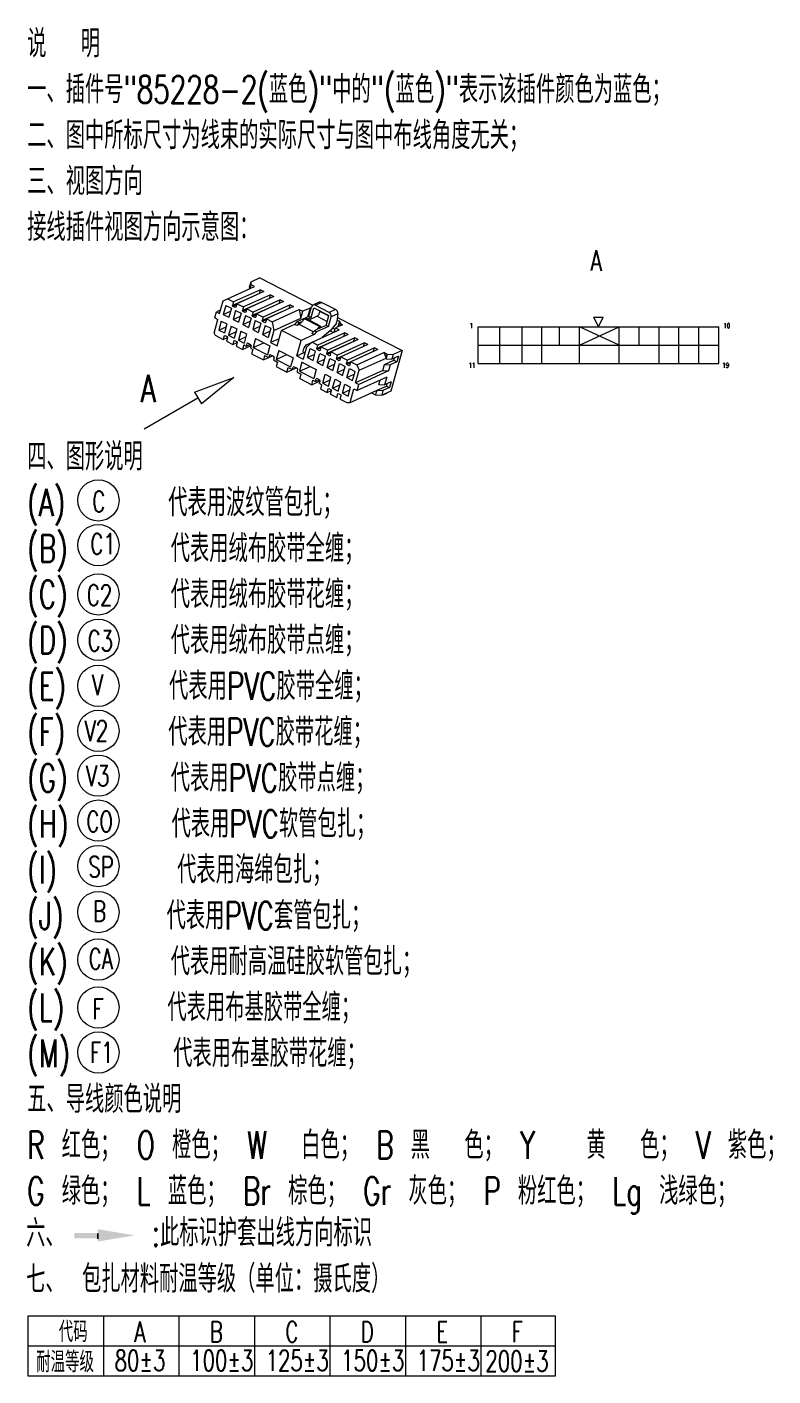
# Model space of a CAD drawing. Header units: millimetres. Extents: x 1000 to 2189, y 35 to 886.
# Drawn here: x 1746.7 to 1855.1, y 398.2 to 594.2 of the extents above; entities that cross this region are included whole.
import ezdxf

# ---------------------------------------------------------------- set-up
doc = ezdxf.new("R2010")
doc.units = ezdxf.units.MM
doc.layers.add('0Filament', color=7, linetype='Continuous', lineweight=20)
doc.styles.add('HZ', font='txt', dxfattribs={"width": 0.7, "height": 4, "bigfont": 'HZTXT'})

msp = doc.modelspace()

# ---------------------------------------------------------------- hatches: boundary and pattern name
at = {"layer": '0Filament', "lineweight": 5}
msp.add_hatch(color=7, dxfattribs=at).paths.add_polyline_path([(1757.01, 418.952), (1753.604, 418.952), (1753.604, 418.176), (1757.01, 418.176)])

# ---------------------------------------------------------------- linework, layer by layer
at = {"layer": '0Filament', "color": 7, "lineweight": 5, "ltscale": 0.034189}
for p, q in [((1779.259, 557.11), (1779.073, 556.452)), ((1778.236, 547.986), (1778.05, 547.328)), ((1779.542, 547.319), (1779.357, 546.661)), ((1781.257, 546.443), (1781.072, 545.785)), ((1783.135, 545.484), (1782.95, 544.826)), ((1798.902, 545.959), (1799.088, 546.617)), ((1799.917, 546.561), (1799.732, 545.902)), ((1784.501, 544.034), (1784.687, 544.692)), ((1786.379, 543.075), (1786.565, 543.733)), ((1788.094, 542.199), (1788.279, 542.857)), ((1789.4, 541.532), (1789.586, 542.19)), ((1798.446, 541.339), (1798.261, 540.681))]:
    msp.add_line(p, q, dxfattribs=at)
at = {"layer": '0Filament', "color": 7, "lineweight": 5, "ltscale": 0.027351}
for p, q in [((1779.142, 556.165), (1779.291, 556.692)), ((1780.51, 555.467), (1780.658, 555.993)), ((1776.746, 554.218), (1776.598, 553.691)), ((1777.236, 553.967), (1777.088, 553.441)), ((1778.665, 553.238), (1778.517, 552.711)), ((1779.604, 552.758), (1779.456, 552.232)), ((1783.368, 554.007), (1783.516, 554.534)), ((1784.797, 553.277), (1784.945, 553.804)), ((1781.033, 552.028), (1780.885, 551.502)), ((1781.523, 551.778), (1781.374, 551.252)), ((1775.361, 549.303), (1775.213, 548.777)), ((1792.758, 549.212), (1792.907, 549.738)), ((1776.79, 548.574), (1776.642, 548.047)), ((1777.28, 548.323), (1777.132, 547.797)), ((1788.846, 547.436), (1788.994, 547.963)), ((1790.275, 546.707), (1790.423, 547.233)), ((1790.765, 546.456), (1790.913, 546.983)), ((1795.616, 547.752), (1795.764, 548.279)), ((1797.045, 547.023), (1797.193, 547.549)), ((1791.704, 545.977), (1791.852, 546.503)), ((1792.194, 545.727), (1792.342, 546.253)), ((1793.133, 545.247), (1793.281, 545.774)), ((1793.623, 544.997), (1793.771, 545.523)), ((1798.903, 546.074), (1799.051, 546.601)), ((1790.809, 540.812), (1790.957, 541.339)), ((1791.748, 540.333), (1791.896, 540.859)), ((1792.238, 540.083), (1792.386, 540.609))]:
    msp.add_line(p, q, dxfattribs=at)
at = {"layer": '0Filament', "color": 7, "lineweight": 5, "ltscale": 0.071605}
for p, q in [((1780.563, 557.702), (1779.259, 557.11)), ((1801.222, 547.152), (1799.917, 546.561)), ((1799.565, 541.273), (1798.261, 540.681))]:
    msp.add_line(p, q, dxfattribs=at)
at = {"layer": '0Filament', "color": 7, "lineweight": 5, "ltscale": 0.020395}
msp.add_line((1779.327, 556.708), (1779.259, 557.11), dxfattribs=at)
at = {"layer": '0Filament', "color": 7, "lineweight": 5, "ltscale": 0.002009}
for p, q in [((1779.327, 556.708), (1779.291, 556.692)), ((1799.088, 546.617), (1799.051, 546.601))]:
    msp.add_line(p, q, dxfattribs=at)
at = {"layer": '0Filament', "color": 7, "lineweight": 5, "ltscale": 0.027506}
for p, q in [((1779.78, 556.441), (1779.291, 556.692)), ((1780.658, 555.993), (1781.148, 555.743)), ((1782.087, 555.263), (1782.577, 555.013)), ((1783.516, 554.534), (1784.006, 554.284)), ((1784.945, 553.804), (1785.435, 553.554)), ((1793.396, 549.488), (1792.907, 549.738)), ((1794.825, 548.758), (1794.335, 549.009)), ((1797.683, 547.299), (1797.193, 547.549)), ((1799.051, 546.601), (1798.561, 546.851))]:
    msp.add_line(p, q, dxfattribs=at)
at = {"layer": '0Filament', "color": 7, "lineweight": 5, "ltscale": 0.43274}
for p, q in [((1780.563, 557.702), (1788.271, 553.766)), ((1829.053, 551.996), (1830.437, 551.996)), ((1829.053, 551.996), (1829.745, 550.612)), ((1829.745, 550.612), (1830.437, 551.996)), ((1812.261, 545.271), (1812.261, 550.612)), ((1812.261, 550.612), (1847.23, 550.612)), ((1815.41, 545.271), (1815.41, 550.612)), ((1818.688, 545.271), (1818.688, 550.612)), ((1821.517, 545.271), (1821.517, 550.612)), ((1824.088, 547.941), (1824.088, 550.612)), ((1826.981, 545.271), (1826.981, 550.612)), ((1832.766, 547.941), (1826.981, 550.612)), ((1826.981, 547.941), (1832.766, 550.612)), ((1832.766, 545.271), (1832.766, 550.612)), ((1835.659, 547.941), (1835.659, 550.612)), ((1838.552, 545.271), (1838.552, 550.612)), ((1841.445, 545.271), (1841.445, 550.612)), ((1844.337, 545.271), (1844.337, 550.612)), ((1847.23, 545.271), (1847.23, 550.612)), ((1812.261, 547.941), (1847.23, 547.941)), ((1812.261, 545.271), (1847.23, 545.271))]:
    msp.add_line(p, q, dxfattribs=at)
at = {"layer": '0Filament', "color": 7, "lineweight": 5, "ltscale": 0.214814}
for p, q in [((1775.23, 554.389), (1779.142, 556.165)), ((1775.868, 554.666), (1779.78, 556.441)), ((1781.939, 554.737), (1778.027, 552.961)), ((1783.516, 554.534), (1779.604, 552.758)), ((1784.006, 554.284), (1780.094, 552.508)), ((1782.36, 551.351), (1786.272, 553.126)), ((1788.157, 548.39), (1792.07, 550.166)), ((1794.335, 549.009), (1790.423, 547.233)), ((1794.187, 548.482), (1790.275, 546.707)), ((1794.825, 548.758), (1790.913, 546.983)), ((1795.764, 548.279), (1791.852, 546.503)), ((1794.649, 545.075), (1798.561, 546.851)), ((1793.668, 539.604), (1797.58, 541.379))]:
    msp.add_line(p, q, dxfattribs=at)
at = {"layer": '0Filament', "color": 7, "lineweight": 5, "ltscale": 0.034777}
for p, q in [((1775.23, 554.389), (1775.868, 554.666)), ((1779.142, 556.165), (1779.78, 556.441))]:
    msp.add_line(p, q, dxfattribs=at)
at = {"layer": '0Filament', "color": 7, "lineweight": 5, "ltscale": 0.049281}
msp.add_line((1775.868, 554.666), (1776.746, 554.218), dxfattribs=at)
at = {"layer": '0Filament', "color": 7, "lineweight": 5, "ltscale": 0.214816}
for p, q in [((1780.51, 555.467), (1776.598, 553.691)), ((1780.658, 555.993), (1776.746, 554.218)), ((1781.148, 555.743), (1777.236, 553.967)), ((1782.087, 555.263), (1778.175, 553.488)), ((1782.577, 555.013), (1778.665, 553.238)), ((1783.368, 554.007), (1779.456, 552.232)), ((1784.797, 553.277), (1780.885, 551.502)), ((1784.945, 553.804), (1781.033, 552.028)), ((1785.435, 553.554), (1781.523, 551.778)), ((1782.612, 550.092), (1786.524, 551.867)), ((1792.758, 549.212), (1788.846, 547.436)), ((1792.907, 549.738), (1788.994, 547.963)), ((1795.616, 547.752), (1791.704, 545.977)), ((1796.254, 548.029), (1792.342, 546.253)), ((1797.045, 547.023), (1793.133, 545.247)), ((1797.193, 547.549), (1793.281, 545.774)), ((1797.683, 547.299), (1793.771, 545.523)), ((1794.99, 544.298), (1798.903, 546.074))]:
    msp.add_line(p, q, dxfattribs=at)
at = {"layer": '0Filament', "color": 7, "lineweight": 5, "ltscale": 0.014991}
msp.add_line((1779.124, 556.157), (1779.073, 556.452), dxfattribs=at)
at = {"layer": '0Filament', "color": 7, "lineweight": 5, "ltscale": 0.000609419}
for p, q in [((1780.51, 555.467), (1780.515, 555.455)), ((1797.05, 547.011), (1797.045, 547.023))]:
    msp.add_line(p, q, dxfattribs=at)
at = {"layer": '0Filament', "color": 7, "lineweight": 5, "ltscale": 0.027352}
for p, q in [((1781.939, 554.737), (1782.087, 555.263)), ((1778.175, 553.488), (1778.027, 552.961)), ((1780.094, 552.508), (1779.946, 551.981)), ((1775.851, 549.053), (1775.703, 548.527)), ((1794.187, 548.482), (1794.335, 549.009)), ((1789.336, 547.186), (1789.484, 547.713)), ((1790.319, 541.063), (1790.467, 541.589))]:
    msp.add_line(p, q, dxfattribs=at)
at = {"layer": '0Filament', "color": 7, "lineweight": 5, "ltscale": 0.000608721}
for p, q in [((1781.939, 554.737), (1781.944, 554.726)), ((1792.763, 549.201), (1792.758, 549.212)), ((1794.192, 548.471), (1794.187, 548.482))]:
    msp.add_line(p, q, dxfattribs=at)
at = {"layer": '0Filament', "color": 7, "lineweight": 5, "ltscale": 0.045585}
for p, q in [((1774.014, 551.898), (1774.262, 552.776)), ((1798.42, 544.248), (1798.667, 545.125)), ((1799.497, 545.069), (1799.25, 544.191)), ((1794.673, 541.349), (1794.92, 542.226))]:
    msp.add_line(p, q, dxfattribs=at)
at = {"layer": '0Filament', "color": 7, "lineweight": 5, "ltscale": 0.032344}
msp.add_line((1774.851, 553.043), (1774.262, 552.776), dxfattribs=at)
at = {"layer": '0Filament', "color": 7, "lineweight": 5, "ltscale": 0.025213}
for p, q in [((1774.262, 552.776), (1774.711, 552.547)), ((1774.014, 551.898), (1774.463, 551.669)), ((1794.224, 541.578), (1794.673, 541.349)), ((1798.962, 542.007), (1799.411, 541.777))]:
    msp.add_line(p, q, dxfattribs=at)
at = {"layer": '0Filament', "color": 7, "lineweight": 5, "ltscale": 0.09573}
msp.add_line((1774.711, 552.547), (1775.23, 554.389), dxfattribs=at)
at = {"layer": '0Filament', "color": 7, "lineweight": 5, "ltscale": 0.068379}
for p, q in [((1775.602, 553.722), (1775.231, 552.406)), ((1774.959, 551.441), (1774.589, 550.125)), ((1777.848, 552.576), (1777.477, 551.259)), ((1778.46, 552.263), (1778.089, 550.947)), ((1780.706, 551.116), (1780.335, 549.8)), ((1777.205, 550.294), (1776.834, 548.978)), ((1782.023, 547.834), (1781.652, 546.518)), ((1783.309, 547.177), (1782.938, 545.861)), ((1787.48, 546.151), (1787.851, 547.468)), ((1785.391, 546.114), (1785.02, 544.798)), ((1786.677, 545.457), (1786.306, 544.141)), ((1789.725, 545.005), (1790.096, 546.321)), ((1790.338, 544.692), (1790.709, 546.008)), ((1791.767, 543.962), (1792.138, 545.278)), ((1791.124, 541.681), (1791.495, 542.997)), ((1792.583, 543.545), (1792.954, 544.861)), ((1793.369, 540.534), (1793.74, 541.85))]:
    msp.add_line(p, q, dxfattribs=at)
at = {"layer": '0Filament', "color": 7, "lineweight": 5, "ltscale": 0.058808}
for p, q in [((1775.231, 552.406), (1776.303, 552.892)), ((1776.66, 551.676), (1777.731, 552.163)), ((1776.018, 549.395), (1777.089, 549.881)), ((1777.446, 548.665), (1778.517, 549.151)), ((1779.518, 550.217), (1780.589, 550.703)), ((1780.947, 549.487), (1782.018, 549.973)), ((1787.48, 546.151), (1788.551, 546.637)), ((1791.767, 543.962), (1792.838, 544.448)), ((1792.553, 540.951), (1793.624, 541.437))]:
    msp.add_line(p, q, dxfattribs=at)
at = {"layer": '0Filament', "color": 7, "lineweight": 5, "ltscale": 0.045844}
for p, q in [((1775.602, 553.722), (1776.419, 553.305)), ((1776.66, 551.676), (1777.477, 551.259)), ((1781.318, 550.804), (1782.135, 550.387)), ((1777.817, 549.981), (1778.634, 549.564)), ((1780.947, 549.487), (1781.764, 549.07)), ((1777.446, 548.665), (1778.263, 548.248)), ((1787.851, 547.468), (1788.667, 547.051)), ((1788.909, 545.422), (1789.725, 545.005)), ((1790.709, 546.008), (1791.525, 545.591)), ((1792.138, 545.278), (1792.954, 544.861)), ((1790.066, 543.727), (1790.882, 543.31)), ((1791.767, 543.962), (1792.583, 543.545)), ((1793.196, 543.232), (1794.012, 542.815)), ((1793.567, 544.549), (1794.383, 544.132)), ((1789.695, 542.41), (1790.511, 541.993))]:
    msp.add_line(p, q, dxfattribs=at)
at = {"layer": '0Filament', "color": 7, "lineweight": 5, "ltscale": 0.068378}
for p, q in [((1776.419, 553.305), (1776.048, 551.989)), ((1777.031, 552.993), (1776.66, 551.676)), ((1775.776, 551.024), (1775.405, 549.708)), ((1779.277, 551.846), (1778.906, 550.53)), ((1779.889, 551.533), (1779.518, 550.217)), ((1781.318, 550.804), (1780.947, 549.487)), ((1776.388, 550.711), (1776.018, 549.395)), ((1777.817, 549.981), (1777.446, 548.665)), ((1778.634, 549.564), (1778.263, 548.248)), ((1779.94, 548.897), (1779.57, 547.581)), ((1782.135, 550.387), (1781.764, 549.07)), ((1788.296, 545.734), (1788.667, 547.051)), ((1788.909, 545.422), (1789.28, 546.738)), ((1791.154, 544.275), (1791.525, 545.591)), ((1788.759, 544.394), (1788.388, 543.077)), ((1789.695, 542.41), (1790.066, 543.727)), ((1790.511, 541.993), (1790.882, 543.31)), ((1793.196, 543.232), (1793.567, 544.549)), ((1794.012, 542.815), (1794.383, 544.132)), ((1791.94, 541.264), (1792.311, 542.58)), ((1792.553, 540.951), (1792.924, 542.267))]:
    msp.add_line(p, q, dxfattribs=at)
at = {"layer": '0Filament', "color": 7, "lineweight": 5, "ltscale": 0.007071}
for p, q in [((1776.655, 553.562), (1776.598, 553.691)), ((1779.512, 552.102), (1779.456, 552.232)), ((1780.941, 551.372), (1780.885, 551.502)), ((1777.223, 548.453), (1777.28, 548.323)), ((1779.298, 547.859), (1779.241, 547.989)), ((1788.903, 547.307), (1788.846, 547.436)), ((1782.646, 546.15), (1782.589, 546.279)), ((1790.332, 546.577), (1790.275, 546.707)), ((1791.761, 545.847), (1791.704, 545.977)), ((1793.19, 545.118), (1793.133, 545.247)), ((1786.075, 544.398), (1786.018, 544.528)), ((1790.9, 541.468), (1790.957, 541.339))]:
    msp.add_line(p, q, dxfattribs=at)
at = {"layer": '0Filament', "color": 7, "lineweight": 5, "ltscale": 0.029403}
for p, q in [((1777.19, 553.805), (1776.655, 553.562)), ((1781.477, 551.615), (1780.941, 551.372))]:
    msp.add_line(p, q, dxfattribs=at)
at = {"layer": '0Filament', "color": 7, "lineweight": 5, "ltscale": 0.018336}
for p, q in [((1776.981, 553.395), (1776.655, 553.562)), ((1781.268, 551.206), (1780.941, 551.372)), ((1786.273, 551.164), (1785.946, 551.331)), ((1787.994, 551.946), (1787.668, 552.113))]:
    msp.add_line(p, q, dxfattribs=at)
at = {"layer": '0Filament', "color": 7, "lineweight": 5, "ltscale": 0.005882}
for p, q in [((1777.088, 553.443), (1776.981, 553.395)), ((1779.946, 551.984), (1779.839, 551.935)), ((1792.195, 545.729), (1792.087, 545.681))]:
    msp.add_line(p, q, dxfattribs=at)
at = {"layer": '0Filament', "color": 7, "lineweight": 5, "ltscale": 0.005796}
for p, q in [((1777.088, 553.441), (1776.981, 553.395)), ((1778.517, 552.711), (1778.41, 552.665)), ((1779.946, 551.981), (1779.839, 551.935)), ((1781.374, 551.252), (1781.268, 551.206)), ((1775.361, 549.303), (1775.468, 549.349)), ((1776.79, 548.574), (1776.897, 548.62)), ((1778.792, 548.218), (1778.685, 548.172)), ((1789.336, 547.186), (1789.229, 547.14)), ((1782.058, 546.55), (1781.951, 546.504)), ((1790.765, 546.456), (1790.658, 546.41)), ((1792.194, 545.727), (1792.087, 545.681)), ((1785.487, 544.799), (1785.381, 544.753)), ((1788.835, 543.089), (1788.729, 543.043)), ((1790.467, 541.589), (1790.574, 541.635)), ((1791.896, 540.859), (1792.003, 540.905))]:
    msp.add_line(p, q, dxfattribs=at)
at = {"layer": '0Filament', "color": 7, "lineweight": 5, "ltscale": 0.045843}
for p, q in [((1777.031, 552.993), (1777.848, 552.576)), ((1778.089, 550.947), (1778.906, 550.53)), ((1779.889, 551.533), (1780.706, 551.116)), ((1774.589, 550.125), (1775.405, 549.708)), ((1776.388, 550.711), (1777.205, 550.294)), ((1787.48, 546.151), (1788.296, 545.734)), ((1789.28, 546.738), (1790.096, 546.321)), ((1790.338, 544.692), (1791.154, 544.275)), ((1791.124, 541.681), (1791.94, 541.264)), ((1792.924, 542.267), (1793.74, 541.85))]:
    msp.add_line(p, q, dxfattribs=at)
at = {"layer": '0Filament', "color": 7, "lineweight": 5, "ltscale": 0.052719}
for p, q in [((1777.236, 553.967), (1778.175, 553.488)), ((1780.094, 552.508), (1781.033, 552.028)), ((1782.112, 548.315), (1783.051, 547.836)), ((1790.913, 546.983), (1791.852, 546.503)), ((1792.342, 546.253), (1793.281, 545.774)), ((1790.809, 540.812), (1791.748, 540.333)), ((1792.238, 540.083), (1793.177, 539.603))]:
    msp.add_line(p, q, dxfattribs=at)
at = {"layer": '0Filament', "color": 7, "lineweight": 5, "ltscale": 0.00707}
for p, q in [((1778.084, 552.832), (1778.027, 552.961)), ((1775.794, 549.183), (1775.851, 549.053)), ((1789.341, 542.73), (1789.284, 542.86)), ((1792.329, 540.739), (1792.386, 540.609))]:
    msp.add_line(p, q, dxfattribs=at)
at = {"layer": '0Filament', "color": 7, "lineweight": 5, "ltscale": 0.029405}
for p, q in [((1778.619, 553.075), (1778.084, 552.832)), ((1780.048, 552.345), (1779.512, 552.102)), ((1789.438, 547.55), (1788.903, 547.307)), ((1790.867, 546.82), (1790.332, 546.577)), ((1792.296, 546.09), (1791.761, 545.847)), ((1793.725, 545.361), (1793.19, 545.118))]:
    msp.add_line(p, q, dxfattribs=at)
at = {"layer": '0Filament', "color": 7, "lineweight": 5, "ltscale": 0.018338}
for p, q in [((1778.41, 552.665), (1778.084, 552.832)), ((1779.839, 551.935), (1779.512, 552.102)), ((1785.928, 550.778), (1785.601, 550.945)), ((1790.526, 550.653), (1790.199, 550.82)), ((1792.255, 551.077), (1792.582, 550.91)), ((1775.468, 549.349), (1775.794, 549.183)), ((1788.459, 549.486), (1788.132, 549.652)), ((1788.804, 549.872), (1788.478, 550.039)), ((1776.897, 548.62), (1777.223, 548.453)), ((1789.229, 547.14), (1788.903, 547.307)), ((1790.658, 546.41), (1790.332, 546.577)), ((1792.087, 545.681), (1791.761, 545.847)), ((1793.516, 544.951), (1793.19, 545.118)), ((1790.574, 541.635), (1790.9, 541.468)), ((1792.003, 540.905), (1792.329, 540.739))]:
    msp.add_line(p, q, dxfattribs=at)
at = {"layer": '0Filament', "color": 7, "lineweight": 5, "ltscale": 0.00588}
for p, q in [((1778.517, 552.714), (1778.41, 552.665)), ((1789.337, 547.189), (1789.229, 547.14)), ((1790.766, 546.459), (1790.658, 546.41)), ((1793.623, 544.999), (1793.516, 544.951))]:
    msp.add_line(p, q, dxfattribs=at)
at = {"layer": '0Filament', "color": 7, "lineweight": 5, "ltscale": 0.052721}
for p, q in [((1778.665, 553.238), (1779.604, 552.758)), ((1789.484, 547.713), (1790.423, 547.233)), ((1785.909, 546.376), (1786.848, 545.897))]:
    msp.add_line(p, q, dxfattribs=at)
at = {"layer": '0Filament', "color": 7, "lineweight": 5, "ltscale": 0.000608106}
for p, q in [((1783.368, 554.007), (1783.373, 553.996)), ((1795.621, 547.741), (1795.616, 547.752))]:
    msp.add_line(p, q, dxfattribs=at)
at = {"layer": '0Filament', "color": 7, "lineweight": 5, "ltscale": 0.000608805}
msp.add_line((1784.797, 553.277), (1784.802, 553.266), dxfattribs=at)
at = {"layer": '0Filament', "color": 7, "lineweight": 5, "ltscale": 0.064202}
for p, q in [((1786.272, 553.126), (1786.524, 551.867)), ((1782.36, 551.351), (1782.612, 550.092))]:
    msp.add_line(p, q, dxfattribs=at)
at = {"layer": '0Filament', "color": 7, "lineweight": 5, "ltscale": 0.029798}
for p, q in [((1786.272, 553.126), (1786.803, 552.855)), ((1791.539, 550.437), (1792.07, 550.166)), ((1782.589, 546.279), (1782.058, 546.55)), ((1786.018, 544.528), (1785.487, 544.799))]:
    msp.add_line(p, q, dxfattribs=at)
at = {"layer": '0Filament', "color": 7, "lineweight": 5, "ltscale": 0.051322}
msp.add_line((1786.524, 551.867), (1786.803, 552.855), dxfattribs=at)
at = {"layer": '0Filament', "color": 7, "lineweight": 5, "ltscale": 0.057285}
for p, q in [((1787.846, 553.329), (1786.803, 552.855)), ((1792.582, 550.91), (1791.539, 550.437))]:
    msp.add_line(p, q, dxfattribs=at)
at = {"layer": '0Filament', "color": 7, "lineweight": 5, "ltscale": 0.067625}
msp.add_line((1787.846, 553.329), (1787.479, 552.027), dxfattribs=at)
at = {"layer": '0Filament', "color": 7, "lineweight": 5, "ltscale": 0.072937}
for p, q in [((1787.668, 552.113), (1788.063, 553.517)), ((1790.526, 550.653), (1790.921, 552.057))]:
    msp.add_line(p, q, dxfattribs=at)
at = {"layer": '0Filament', "color": 7, "lineweight": 5, "ltscale": 0.008064}
msp.add_line((1787.846, 553.329), (1787.99, 553.255), dxfattribs=at)
at = {"layer": '0Filament', "color": 7, "lineweight": 5, "ltscale": 0.074706}
for p, q in [((1787.994, 551.946), (1788.399, 553.384)), ((1790.199, 550.82), (1790.604, 552.258))]:
    msp.add_line(p, q, dxfattribs=at)
at = {"layer": '0Filament', "color": 7, "lineweight": 5, "ltscale": 0.051281}
msp.add_line((1789.199, 554.187), (1788.265, 553.763), dxfattribs=at)
at = {"layer": '0Filament', "color": 7, "lineweight": 5, "ltscale": 0.123776}
for p, q in [((1788.399, 553.384), (1790.604, 552.258)), ((1789.242, 550.654), (1787.038, 551.779)), ((1789.373, 550.713), (1787.168, 551.839))]:
    msp.add_line(p, q, dxfattribs=at)
at = {"layer": '0Filament', "color": 7, "lineweight": 5, "ltscale": 0.050123}
for p, q in [((1788.595, 553.747), (1789.508, 554.161)), ((1791.549, 553.119), (1790.637, 552.704))]:
    msp.add_line(p, q, dxfattribs=at)
at = {"layer": '0Filament', "color": 7, "lineweight": 5, "ltscale": 0.114608}
for p, q in [((1790.637, 552.704), (1788.595, 553.747)), ((1791.549, 553.119), (1789.508, 554.161))]:
    msp.add_line(p, q, dxfattribs=at)
at = {"layer": '0Filament', "color": 7, "lineweight": 5, "ltscale": 0.013681}
msp.add_line((1789.259, 552.945), (1789.223, 552.674), dxfattribs=at)
at = {"layer": '0Filament', "color": 7, "lineweight": 5, "ltscale": 0.074931}
msp.add_line((1789.248, 552.864), (1790.583, 552.183), dxfattribs=at)
at = {"layer": '0Filament', "color": 7, "lineweight": 5, "ltscale": 0.102568}
msp.add_line((1773.907, 549.695), (1774.463, 551.669), dxfattribs=at)
at = {"layer": '0Filament', "color": 7, "lineweight": 5, "ltscale": 0.045842}
for p, q in [((1774.959, 551.441), (1775.776, 551.024)), ((1775.231, 552.406), (1776.048, 551.989)), ((1778.46, 552.263), (1779.277, 551.846)), ((1776.018, 549.395), (1776.834, 548.978)), ((1779.518, 550.217), (1780.335, 549.8)), ((1791.495, 542.997), (1792.311, 542.58)), ((1792.553, 540.951), (1793.369, 540.534))]:
    msp.add_line(p, q, dxfattribs=at)
at = {"layer": '0Filament', "color": 7, "lineweight": 5, "ltscale": 0.05881}
for p, q in [((1778.089, 550.947), (1779.16, 551.433)), ((1774.589, 550.125), (1775.66, 550.611)), ((1788.909, 545.422), (1789.98, 545.908)), ((1790.338, 544.692), (1791.409, 545.178)), ((1793.196, 543.232), (1794.267, 543.719)), ((1789.695, 542.41), (1790.766, 542.896)), ((1791.124, 541.681), (1792.195, 542.167))]:
    msp.add_line(p, q, dxfattribs=at)
at = {"layer": '0Filament', "color": 7, "lineweight": 5, "ltscale": 0.005881}
msp.add_line((1781.375, 551.254), (1781.268, 551.206), dxfattribs=at)
at = {"layer": '0Filament', "color": 7, "lineweight": 5, "ltscale": 0.04699}
msp.add_line((1781.523, 551.778), (1782.36, 551.351), dxfattribs=at)
at = {"layer": '0Filament', "color": 7, "lineweight": 5, "ltscale": 0.105414}
for p, q in [((1785.601, 550.945), (1783.681, 550.074)), ((1788.459, 549.486), (1786.539, 548.614))]:
    msp.add_line(p, q, dxfattribs=at)
at = {"layer": '0Filament', "color": 7, "lineweight": 5, "ltscale": 0.025904}
for p, q in [((1785.946, 551.331), (1785.601, 550.945)), ((1786.635, 551.329), (1786.29, 550.942))]:
    msp.add_line(p, q, dxfattribs=at)
at = {"layer": '0Filament', "color": 7, "lineweight": 5, "ltscale": 0.025903}
for p, q in [((1786.273, 551.164), (1785.928, 550.778)), ((1788.478, 550.039), (1788.132, 549.652)), ((1788.804, 549.872), (1788.459, 549.486))]:
    msp.add_line(p, q, dxfattribs=at)
at = {"layer": '0Filament', "color": 7, "lineweight": 5, "ltscale": 0.01987}
msp.add_line((1786.29, 550.942), (1785.928, 550.778), dxfattribs=at)
at = {"layer": '0Filament', "color": 7, "lineweight": 5, "ltscale": 0.094519}
for p, q in [((1787.668, 552.113), (1785.946, 551.331)), ((1790.526, 550.653), (1788.804, 549.872))]:
    msp.add_line(p, q, dxfattribs=at)
at = {"layer": '0Filament', "color": 7, "lineweight": 5, "ltscale": 0.019872}
for p, q in [((1786.635, 551.329), (1786.273, 551.164)), ((1788.839, 550.203), (1788.478, 550.039))]:
    msp.add_line(p, q, dxfattribs=at)
at = {"layer": '0Filament', "color": 7, "lineweight": 5, "ltscale": 0.115485}
msp.add_line((1788.347, 549.892), (1786.29, 550.942), dxfattribs=at)
at = {"layer": '0Filament', "color": 7, "lineweight": 5, "ltscale": 0.030221}
for p, q in [((1787.038, 551.779), (1786.635, 551.329)), ((1789.242, 550.654), (1788.839, 550.203))]:
    msp.add_line(p, q, dxfattribs=at)
at = {"layer": '0Filament', "color": 7, "lineweight": 5, "ltscale": 0.00716}
for p, q in [((1787.168, 551.839), (1787.038, 551.779)), ((1789.373, 550.713), (1789.242, 550.654))]:
    msp.add_line(p, q, dxfattribs=at)
at = {"layer": '0Filament', "color": 7, "lineweight": 5, "ltscale": 0.030122}
msp.add_line((1787.994, 551.946), (1787.446, 551.697), dxfattribs=at)
at = {"layer": '0Filament', "color": 7, "lineweight": 5, "ltscale": 0.067138}
msp.add_line((1788.906, 552.13), (1787.684, 551.575), dxfattribs=at)
at = {"layer": '0Filament', "color": 7, "lineweight": 5, "ltscale": 0.019928}
msp.add_line((1789.157, 552.44), (1788.906, 552.13), dxfattribs=at)
at = {"layer": '0Filament', "color": 7, "lineweight": 5, "ltscale": 0.081558}
msp.add_line((1788.906, 552.13), (1790.359, 551.388), dxfattribs=at)
at = {"layer": '0Filament', "color": 7, "lineweight": 5, "ltscale": 0.01214}
for p, q in [((1789.157, 552.44), (1789.223, 552.674)), ((1791.688, 551.147), (1791.754, 551.381))]:
    msp.add_line(p, q, dxfattribs=at)
at = {"layer": '0Filament', "color": 7, "lineweight": 5, "ltscale": 0.051}
msp.add_line((1790.199, 550.82), (1789.27, 550.398), dxfattribs=at)
at = {"layer": '0Filament', "color": 7, "lineweight": 5, "ltscale": 0.066593}
msp.add_line((1791.688, 551.147), (1790.851, 550.112), dxfattribs=at)
at = {"layer": '0Filament', "color": 7, "lineweight": 5, "ltscale": 0.053937}
msp.add_line((1791.904, 552.503), (1790.921, 552.057), dxfattribs=at)
at = {"layer": '0Filament', "color": 7, "lineweight": 5, "ltscale": 0.056592}
msp.add_line((1791.904, 552.503), (1791.754, 551.381), dxfattribs=at)
at = {"layer": '0Filament', "color": 7, "lineweight": 5, "ltscale": 0.018434}
msp.add_line((1791.78, 551.572), (1792.108, 551.404), dxfattribs=at)
at = {"layer": '0Filament', "color": 7, "lineweight": 5}
for p, q in [((1791.83, 551.949), (1801.222, 547.152)), ((1771.066, 541.127), (1776.762, 543.261)), ((1776.762, 543.261), (1772.066, 539.395)), ((1771.066, 541.127), (1772.066, 539.395)), ((1746.905, 398.172), (1746.905, 406.94)), ((1746.905, 406.94), (1823.442, 406.94)), ((1757.875, 398.172), (1757.875, 406.94)), ((1768.845, 398.172), (1768.845, 406.94)), ((1779.814, 398.172), (1779.814, 406.94)), ((1790.784, 398.172), (1790.784, 406.94)), ((1801.754, 398.172), (1801.754, 406.94)), ((1812.724, 398.172), (1812.724, 406.94)), ((1823.442, 406.94), (1823.442, 398.172)), ((1746.905, 402.556), (1823.442, 402.556)), ((1823.442, 398.172), (1746.905, 398.172))]:
    msp.add_line(p, q, dxfattribs=at)
at = {"layer": '0Filament', "color": 7, "lineweight": 5, "ltscale": 0.042221}
msp.add_line((1792.108, 551.404), (1791.879, 550.591), dxfattribs=at)
at = {"layer": '0Filament', "color": 7, "lineweight": 5, "ltscale": 0.017929}
msp.add_line((1792.108, 551.404), (1792.255, 551.077), dxfattribs=at)
at = {"layer": '0Filament', "color": 7, "lineweight": 5, "ltscale": 0.018765}
msp.add_line((1792.255, 551.077), (1792.154, 550.716), dxfattribs=at)
at = {"layer": '0Filament', "color": 7, "lineweight": 5, "ltscale": 0.017676}
msp.add_line((1773.907, 549.695), (1774.049, 549.371), dxfattribs=at)
at = {"layer": '0Filament', "color": 7, "lineweight": 5, "ltscale": 0.065326}
msp.add_line((1774.049, 549.371), (1775.213, 548.777), dxfattribs=at)
at = {"layer": '0Filament', "color": 7, "lineweight": 5, "ltscale": 0.034779}
for p, q in [((1775.213, 548.777), (1775.846, 549.064)), ((1776.642, 548.047), (1777.275, 548.335)), ((1790.319, 541.063), (1790.952, 541.35)), ((1793.177, 539.603), (1793.668, 539.604))]:
    msp.add_line(p, q, dxfattribs=at)
at = {"layer": '0Filament', "color": 7, "lineweight": 5, "ltscale": 0.116899}
for p, q in [((1779.94, 548.897), (1782.023, 547.834)), ((1786.306, 544.141), (1788.388, 543.077))]:
    msp.add_line(p, q, dxfattribs=at)
at = {"layer": '0Filament', "color": 7, "lineweight": 5, "ltscale": 0.092272}
msp.add_line((1782.612, 550.092), (1782.112, 548.315), dxfattribs=at)
at = {"layer": '0Filament', "color": 7, "lineweight": 5, "ltscale": 0.067629}
msp.add_line((1783.343, 548.874), (1782.112, 548.315), dxfattribs=at)
at = {"layer": '0Filament', "color": 7, "lineweight": 5, "ltscale": 0.116243}
msp.add_line((1783.051, 547.836), (1783.681, 550.074), dxfattribs=at)
at = {"layer": '0Filament', "color": 7, "lineweight": 5, "ltscale": 0.160451}
msp.add_line((1786.539, 548.614), (1783.681, 550.074), dxfattribs=at)
at = {"layer": '0Filament', "color": 7, "lineweight": 5, "ltscale": 0.023647}
msp.add_line((1789.27, 550.398), (1788.839, 550.203), dxfattribs=at)
at = {"layer": '0Filament', "color": 7, "lineweight": 5, "ltscale": 0.016533}
msp.add_line((1789.373, 550.713), (1789.27, 550.398), dxfattribs=at)
at = {"layer": '0Filament', "color": 7, "lineweight": 5, "ltscale": 0.214815}
msp.add_line((1793.396, 549.488), (1789.484, 547.713), dxfattribs=at)
at = {"layer": '0Filament', "color": 7, "lineweight": 5, "ltscale": 0.082202}
msp.add_line((1790.851, 550.112), (1789.6, 549.045), dxfattribs=at)
at = {"layer": '0Filament', "color": 7, "lineweight": 5, "ltscale": 0.026143}
msp.add_line((1791.191, 549.767), (1790.725, 550.005), dxfattribs=at)
at = {"layer": '0Filament', "color": 7, "lineweight": 5, "ltscale": 0.021432}
msp.add_line((1791.478, 550.22), (1791.096, 550.415), dxfattribs=at)
at = {"layer": '0Filament', "color": 7, "lineweight": 5, "ltscale": 0.030493}
msp.add_line((1791.373, 549.85), (1791.539, 550.437), dxfattribs=at)
at = {"layer": '0Filament', "color": 7, "lineweight": 5, "ltscale": 0.05272}
msp.add_line((1775.703, 548.527), (1776.642, 548.047), dxfattribs=at)
at = {"layer": '0Filament', "color": 7, "lineweight": 5, "ltscale": 0.051573}
for p, q in [((1777.132, 547.797), (1778.05, 547.328)), ((1789.4, 541.532), (1790.319, 541.063))]:
    msp.add_line(p, q, dxfattribs=at)
at = {"layer": '0Filament', "color": 7, "lineweight": 5, "ltscale": 0.067787}
msp.add_line((1778.05, 547.328), (1779.285, 547.888), dxfattribs=at)
at = {"layer": '0Filament', "color": 7, "lineweight": 5, "ltscale": 0.019484}
for p, q in [((1778.236, 547.986), (1778.583, 547.809)), ((1779.195, 547.496), (1779.542, 547.319)), ((1788.279, 542.857), (1788.626, 542.68)), ((1789.239, 542.367), (1789.586, 542.19))]:
    msp.add_line(p, q, dxfattribs=at)
at = {"layer": '0Filament', "color": 7, "lineweight": 5, "ltscale": 0.018866}
for p, q in [((1778.685, 548.172), (1778.583, 547.809)), ((1788.626, 542.68), (1788.729, 543.043))]:
    msp.add_line(p, q, dxfattribs=at)
at = {"layer": '0Filament', "color": 7, "lineweight": 5, "ltscale": 0.029366}
for p, q in [((1778.583, 547.809), (1779.118, 548.051)), ((1781.849, 546.141), (1782.384, 546.384)), ((1785.279, 544.389), (1785.813, 544.632)), ((1788.626, 542.68), (1789.161, 542.923))]:
    msp.add_line(p, q, dxfattribs=at)
at = {"layer": '0Filament', "color": 7, "lineweight": 5, "ltscale": 0.025215}
for p, q in [((1779.241, 547.989), (1778.792, 548.218)), ((1800.013, 545.736), (1800.462, 545.507)), ((1789.284, 542.86), (1788.835, 543.089))]:
    msp.add_line(p, q, dxfattribs=at)
at = {"layer": '0Filament', "color": 7, "lineweight": 5, "ltscale": 0.018868}
for p, q in [((1779.298, 547.859), (1779.195, 547.496)), ((1785.279, 544.389), (1785.381, 544.753)), ((1789.239, 542.367), (1789.341, 542.73))]:
    msp.add_line(p, q, dxfattribs=at)
at = {"layer": '0Filament', "color": 7, "lineweight": 5, "ltscale": 0.085718}
for p, q in [((1779.57, 547.581), (1781.131, 548.289)), ((1782.938, 545.861), (1784.499, 546.569))]:
    msp.add_line(p, q, dxfattribs=at)
at = {"layer": '0Filament', "color": 7, "lineweight": 5, "ltscale": 0.1169}
for p, q in [((1779.57, 547.581), (1781.652, 546.518)), ((1783.309, 547.177), (1785.391, 546.114)), ((1782.938, 545.861), (1785.02, 544.798)), ((1786.677, 545.457), (1788.759, 544.394))]:
    msp.add_line(p, q, dxfattribs=at)
at = {"layer": '0Filament', "color": 7, "lineweight": 5, "ltscale": 0.116244}
msp.add_line((1785.909, 546.376), (1786.539, 548.614), dxfattribs=at)
at = {"layer": '0Filament', "color": 7, "lineweight": 5, "ltscale": 0.060866}
msp.add_line((1785.909, 546.376), (1787.017, 546.88), dxfattribs=at)
at = {"layer": '0Filament', "color": 7, "lineweight": 5, "ltscale": 0.011182}
msp.add_line((1787.017, 546.88), (1786.818, 546.981), dxfattribs=at)
at = {"layer": '0Filament', "color": 7, "lineweight": 5, "ltscale": 0.092273}
msp.add_line((1787.348, 547.673), (1786.848, 545.897), dxfattribs=at)
at = {"layer": '0Filament', "color": 7, "lineweight": 5, "ltscale": 0.04101}
msp.add_line((1787.326, 547.977), (1788.073, 548.315), dxfattribs=at)
at = {"layer": '0Filament', "color": 7, "lineweight": 5, "ltscale": 0.054054}
msp.add_line((1788.157, 548.39), (1787.348, 547.673), dxfattribs=at)
at = {"layer": '0Filament', "color": 7, "lineweight": 5, "ltscale": 0.046988}
msp.add_line((1788.157, 548.39), (1788.994, 547.963), dxfattribs=at)
at = {"layer": '0Filament', "color": 7, "lineweight": 5, "ltscale": 0.027507}
msp.add_line((1796.254, 548.029), (1795.764, 548.279), dxfattribs=at)
at = {"layer": '0Filament', "color": 7, "lineweight": 5, "ltscale": 0.042426}
msp.add_line((1798.561, 546.851), (1798.903, 546.074), dxfattribs=at)
at = {"layer": '0Filament', "color": 7, "lineweight": 5, "ltscale": 0.305424}
msp.add_line((1801.222, 547.152), (1799.565, 541.273), dxfattribs=at)
at = {"layer": '0Filament', "color": 7, "lineweight": 5, "ltscale": 0.09627}
for p, q in [((1779.357, 546.661), (1781.072, 545.785)), ((1786.379, 543.075), (1788.094, 542.199))]:
    msp.add_line(p, q, dxfattribs=at)
at = {"layer": '0Filament', "color": 7, "lineweight": 5, "ltscale": 0.072225}
for p, q in [((1781.072, 545.785), (1782.387, 546.382)), ((1784.501, 544.034), (1785.817, 544.631))]:
    msp.add_line(p, q, dxfattribs=at)
at = {"layer": '0Filament', "color": 7, "lineweight": 5, "ltscale": 0.033237}
for p, q in [((1781.257, 546.443), (1781.849, 546.141)), ((1782.543, 545.786), (1783.135, 545.484)), ((1784.687, 544.692), (1785.279, 544.389)), ((1785.973, 544.035), (1786.565, 543.733))]:
    msp.add_line(p, q, dxfattribs=at)
at = {"layer": '0Filament', "color": 7, "lineweight": 5, "ltscale": 0.018867}
for p, q in [((1781.951, 546.504), (1781.849, 546.141)), ((1782.646, 546.15), (1782.543, 545.786)), ((1785.973, 544.035), (1786.075, 544.398))]:
    msp.add_line(p, q, dxfattribs=at)
at = {"layer": '0Filament', "color": 7, "lineweight": 5, "ltscale": 0.005795}
msp.add_line((1793.623, 544.997), (1793.516, 544.951), dxfattribs=at)
at = {"layer": '0Filament', "color": 7, "lineweight": 5, "ltscale": 0.049282}
msp.add_line((1793.771, 545.523), (1794.649, 545.075), dxfattribs=at)
at = {"layer": '0Filament', "color": 7, "lineweight": 5, "ltscale": 0.042425}
msp.add_line((1794.649, 545.075), (1794.99, 544.298), dxfattribs=at)
at = {"layer": '0Filament', "color": 7, "lineweight": 5, "ltscale": 0.073893}
for p, q in [((1798.667, 545.125), (1800.013, 545.736)), ((1797.616, 541.396), (1798.962, 542.007))]:
    msp.add_line(p, q, dxfattribs=at)
at = {"layer": '0Filament', "color": 7, "lineweight": 5, "ltscale": 0.041588}
for p, q in [((1798.667, 545.125), (1799.497, 545.069)), ((1798.902, 545.959), (1799.732, 545.902)), ((1799.088, 546.617), (1799.917, 546.561)), ((1798.42, 544.248), (1799.25, 544.191)), ((1797.616, 541.396), (1798.446, 541.339)), ((1797.851, 542.229), (1798.681, 542.173))]:
    msp.add_line(p, q, dxfattribs=at)
at = {"layer": '0Filament', "color": 7, "lineweight": 5, "ltscale": 0.052988}
msp.add_line((1800.462, 545.507), (1799.497, 545.069), dxfattribs=at)
at = {"layer": '0Filament', "color": 7, "lineweight": 5, "ltscale": 0.052987}
for p, q in [((1800.697, 546.34), (1799.732, 545.902)), ((1799.411, 541.777), (1798.446, 541.339)), ((1799.646, 542.611), (1798.681, 542.173))]:
    msp.add_line(p, q, dxfattribs=at)
at = {"layer": '0Filament', "color": 7, "lineweight": 5, "ltscale": 0.017504}
for p, q in [((1800.013, 545.736), (1800.108, 546.073)), ((1798.962, 542.007), (1799.057, 542.344))]:
    msp.add_line(p, q, dxfattribs=at)
at = {"layer": '0Filament', "color": 7, "lineweight": 5, "ltscale": 0.043305}
msp.add_line((1800.697, 546.34), (1800.462, 545.507), dxfattribs=at)
at = {"layer": '0Filament', "color": 7, "lineweight": 5, "ltscale": 0.0871}
msp.add_line((1782.95, 544.826), (1784.501, 544.034), dxfattribs=at)
at = {"layer": '0Filament', "color": 7, "lineweight": 5, "ltscale": 0.085717}
msp.add_line((1786.306, 544.141), (1787.867, 544.849), dxfattribs=at)
at = {"layer": '0Filament', "color": 7, "lineweight": 5, "ltscale": 0.095729}
msp.add_line((1794.471, 542.456), (1794.99, 544.298), dxfattribs=at)
at = {"layer": '0Filament', "color": 7, "lineweight": 5, "ltscale": 0.216823}
msp.add_line((1798.42, 544.248), (1794.471, 542.456), dxfattribs=at)
at = {"layer": '0Filament', "color": 7, "lineweight": 5, "ltscale": 0.237729}
for p, q in [((1799.003, 543.314), (1794.673, 541.349)), ((1799.25, 544.191), (1794.92, 542.226))]:
    msp.add_line(p, q, dxfattribs=at)
at = {"layer": '0Filament', "color": 7, "lineweight": 5, "ltscale": 0.059261}
msp.add_line((1799.003, 543.314), (1798.681, 542.173), dxfattribs=at)
at = {"layer": '0Filament', "color": 7, "lineweight": 5, "ltscale": 0.067786}
msp.add_line((1788.094, 542.199), (1789.329, 542.759), dxfattribs=at)
at = {"layer": '0Filament', "color": 7, "lineweight": 5, "ltscale": 0.102567}
msp.add_line((1793.668, 539.604), (1794.224, 541.578), dxfattribs=at)
at = {"layer": '0Filament', "color": 7, "lineweight": 5, "ltscale": 0.025214}
msp.add_line((1794.471, 542.456), (1794.92, 542.226), dxfattribs=at)
at = {"layer": '0Filament', "color": 7, "lineweight": 5, "ltscale": 0.030987}
msp.add_line((1796.799, 541.025), (1797.351, 540.743), dxfattribs=at)
at = {"layer": '0Filament', "color": 7, "lineweight": 5, "ltscale": 0.022794}
msp.add_line((1797.475, 541.182), (1797.351, 540.743), dxfattribs=at)
at = {"layer": '0Filament', "color": 7, "lineweight": 5, "ltscale": 0.002423}
msp.add_line((1797.475, 541.182), (1797.518, 541.16), dxfattribs=at)
at = {"layer": '0Filament', "color": 7, "lineweight": 5, "ltscale": 0.002548}
msp.add_line((1797.504, 541.18), (1797.554, 541.176), dxfattribs=at)
at = {"layer": '0Filament', "color": 7, "lineweight": 5, "ltscale": 0.011396}
msp.add_line((1797.518, 541.16), (1797.58, 541.379), dxfattribs=at)
at = {"layer": '0Filament', "color": 7, "lineweight": 5, "ltscale": 0.011397}
msp.add_line((1797.554, 541.176), (1797.616, 541.396), dxfattribs=at)
at = {"layer": '0Filament', "color": 7, "lineweight": 5, "ltscale": 0.033459}
msp.add_line((1797.851, 542.229), (1798.033, 542.874), dxfattribs=at)
at = {"layer": '0Filament', "color": 7, "lineweight": 5, "ltscale": 0.003828}
msp.add_line((1798.976, 541.006), (1798.955, 540.932), dxfattribs=at)
at = {"layer": '0Filament', "color": 7, "lineweight": 5, "ltscale": 0.043307}
msp.add_line((1799.646, 542.611), (1799.411, 541.777), dxfattribs=at)
at = {"layer": '0Filament', "color": 7, "lineweight": 5, "ltscale": 0.045584}
msp.add_line((1797.351, 540.743), (1798.261, 540.681), dxfattribs=at)
at = {"layer": '0Filament', "color": 7, "lineweight": 5, "ltscale": 0.003742}
msp.add_line((1798.433, 540.695), (1798.367, 540.729), dxfattribs=at)
at = {"layer": '0Filament', "color": 7, "lineweight": 5, "ltscale": 0.003153}
msp.add_line((1798.433, 540.695), (1798.43, 540.758), dxfattribs=at)
at = {"layer": '0Filament', "color": 7, "lineweight": 5, "ltscale": 0.028643}
msp.add_line((1798.955, 540.932), (1798.433, 540.695), dxfattribs=at)
at = {"layer": '0Filament', "color": 7, "lineweight": 5}
msp.add_lwpolyline([(1771.566, 540.261), (1763.767, 535.758)], dxfattribs=at)
msp.add_lwpolyline([(1757.01, 418.86), (1757.01, 418.86), (1757.01, 418.118), (1757.01, 418.118)], close=True, dxfattribs=at)
for centre in [(1757.104, 525.391), (1757.104, 518.891), (1757.104, 511.735), (1757.104, 505.137), (1757.104, 498.447), (1757.104, 491.902), (1757.104, 485.395), (1757.104, 478.865), (1757.104, 472.267), (1757.104, 465.576), (1757.104, 458.682), (1757.104, 451.717), (1757.104, 445.176)]:
    msp.add_circle(centre, 3, dxfattribs=at)
for centre, major_axis, ratio, start_param, end_param in [((1788.472, 553.308), (0.207, -0.455), 0.8196667, 3.1416659, 3.9126444), ((1788.472, 553.308), (0.207, -0.455), 0.8196667, 2.3418481, 3.1416659), ((1789.454, 553.754), (0.299, -0.408), 0.694756, 2.1970532, 2.9968569), ((1791.495, 552.711), (0.299, -0.408), 0.694756, 0.6262568, 2.1970532), ((1790.513, 552.266), (0.207, -0.455), 0.8196667, 0.7710518, 2.3418481), ((1787.172, 547.428), (-0.284, -0.557), 0.3992069, 3.6062114, 6.2831068), ((1787.172, 547.428), (-0.284, -0.557), 0.3992069, 6.2831068, 6.7478042)]:
    msp.add_ellipse(centre, major_axis=major_axis, ratio=ratio, start_param=start_param, end_param=end_param, dxfattribs=at)
msp.add_solid([(1757.01, 419.509), (1762.41, 418.609), (1757.01, 417.709)], dxfattribs=at)

# ---------------------------------------------------------------- texts
at = {"layer": '0Filament', "color": 7, "lineweight": 5, "ltscale": 0.43274, "style": 'HZ', "width": 0.67}
for s, height, p in [('1', 0.702, (1811.033, 550.429)), ('10', 0.7024, (1847.896, 550.429)), ('11', 0.7024, (1810.882, 544.655)), ('19', 0.7024, (1847.745, 544.655))]:
    msp.add_text(s, height=height, dxfattribs=at).set_placement(p)
at = {"layer": '0Filament', "color": 7, "lineweight": 5, "style": 'HZ', "width": 0.7}
for s, p in [(':此标识护套出线方向标识', (1764.859, 416.991)), ('六、', (1746.601, 416.908)), ('七、', (1746.601, 410.211)), ('包扎材料耐温等级（单位：摄氏度）', (1754.717, 410.294))]:
    msp.add_text(s, height=4, dxfattribs=at).set_placement(p)
at = {"layer": '0Filament', "color": 7, "lineweight": 5, "attachment_point": 1, "style": 'HZ'}
for s, insert, char_height, width in [('说  明\\P一、插件号"85228-2(蓝色)"中的"(蓝色)"表示该插件颜色为蓝色；\\P二、图中所标尺寸为线束的实际尺寸与图中布线角度无关；\\P三、视图方向\\P接线插件视图方向示意图：\\P\\P\\P\\P\\P四、图形说明\\P(A)      代表用波纹管包扎；\\P(B)      代表用绒布胶带全缠；\\P(C)      代表用绒布胶带花缠；\\P(D)      代表用绒布胶带点缠；\\P(E)      代表用PVC胶带全缠；\\P(F)      代表用PVC胶带花缠；\\P(G)      代表用PVC胶带点缠；\\P(H)      代表用PVC软管包扎；\\P(I)       代表用海绵包扎；\\P(J)      代表用PVC套管包扎；\\P(K)      代表用耐高温硅胶软管包扎；\\P(L)      代表用布基胶带全缠；\\P(M)      代表用布基胶带花缠；\\P五、导线颜色说明\\PR 红色； O 橙色； W  白色； B 黑  色； Y   黄  色； V 紫色；\\PG 绿色； L 蓝色； Br 棕色； Gr 灰色； P 粉红色； Lg 浅绿色； ', (1746.751, 593.756), 4, 295.9853), ('A ', (1828.624, 561.73), 3, 150), ('A', (1763.246, 543.653), 4, 18.7219), ('C', (1756.203, 526.738), 3, 150), ('C1', (1755.915, 520.555), 3, 150), ('C2', (1755.418, 513.112), 3, 150), ('C3', (1755.531, 506.502), 3, 150), ('V', (1756.143, 500.079), 3, 150), ('V2', (1755.098, 493.412), 3, 150), ('V3', (1755.29, 486.874), 3, 150), ('CO', (1755.343, 480.229), 3, 150), ('SP', (1755.629, 473.64), 3, 150), ('B', (1756.303, 467.205), 3, 150), ('CA', (1755.696, 460.279), 3, 150), ('F', (1756.246, 452.994), 3, 150), ('F1', (1755.877, 446.656), 3, 150), ('代码', (1751.344, 406.105), 3, 18.7219), ('A', (1762.314, 406.105), 3, 18.7219), ('B', (1773.284, 406.105), 3, 18.7219), ('C', (1784.254, 406.105), 3, 18.7219), ('D', (1795.224, 406.105), 3, 18.7219), ('E', (1806.194, 406.105), 3, 18.7219), ('F', (1817.164, 406.105), 3, 18.7219), ('耐温等级', (1748.054, 401.721), 3, 18.7219), ('80±3', (1759.463, 401.94), 3, 18.7219), ('100±3', (1770.433, 401.94), 3, 18.7219), ('125±3', (1781.403, 401.94), 3, 18.7219), ('150±3', (1792.373, 401.94), 3, 18.7219), ('175±3', (1803.343, 401.94), 3, 18.7219), ('200±3', (1813.326, 401.831), 3, 18.7219)]:
    msp.add_mtext(s, dxfattribs=dict(at, insert=insert, char_height=char_height, width=width))

doc.saveas('drawing.dxf')
